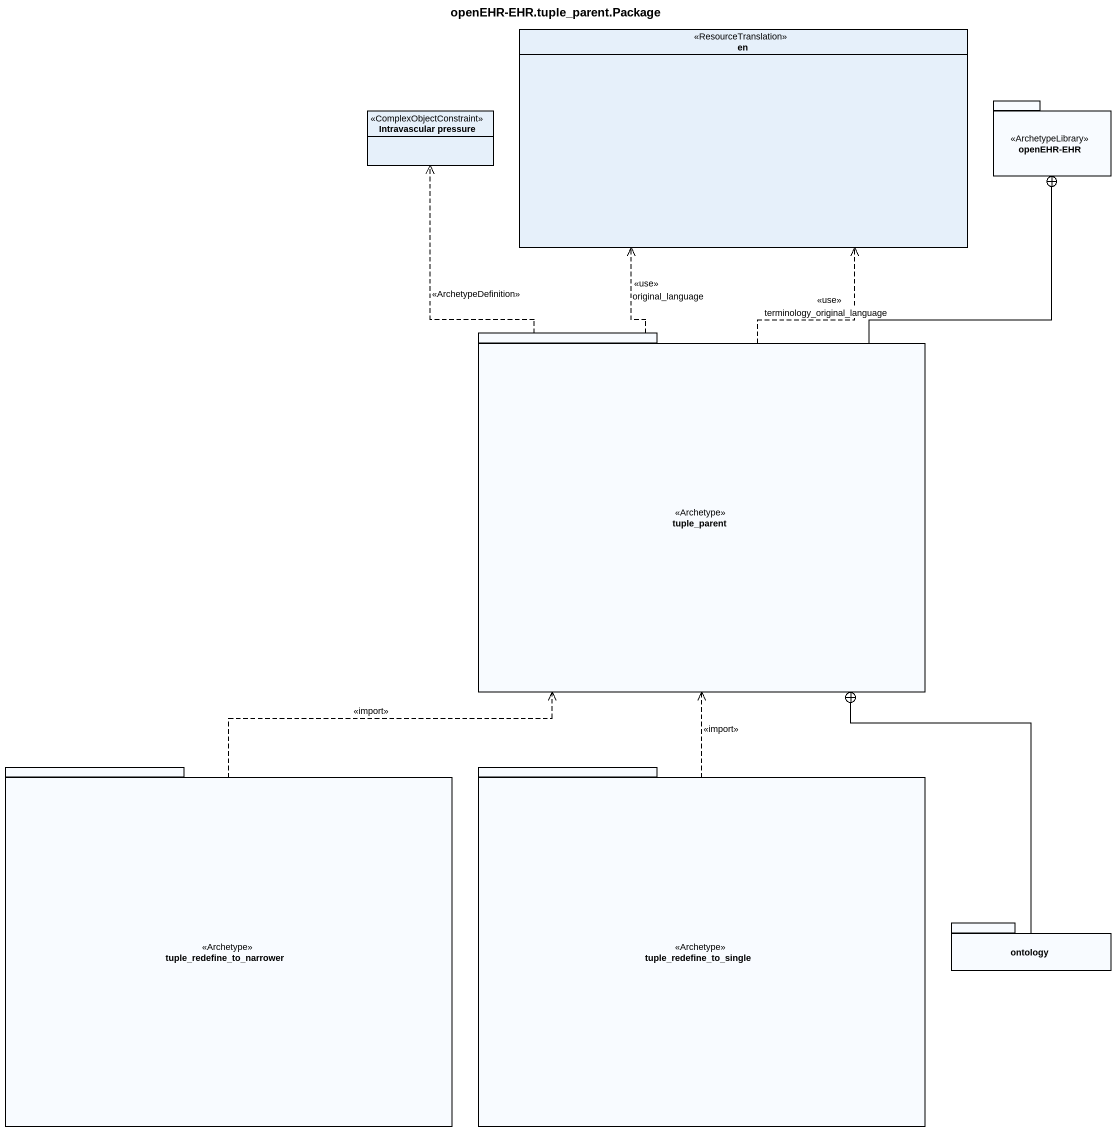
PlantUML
@startuml
title openEHR-EHR.tuple_parent.Package
hide circle
hide empty members
enum en <<ResourceTranslation>>
class "Intravascular pressure" as Intravascular_pressure <<ComplexObjectConstraint>>
package "openEHR-EHR" as openEHR_EHR <<ArchetypeLibrary>> {
}
package tuple_parent <<Archetype>> {
}
package tuple_redefine_to_narrower <<Archetype>> {
}
package tuple_redefine_to_single <<Archetype>> {
}
package ontology {
}
tuple_parent .up.> en : <<use>>\noriginal_language
tuple_parent .up.> en : <<use>>\nterminology_original_language
tuple_parent .up.> Intravascular_pressure : <<ArchetypeDefinition>>
tuple_parent -up-+ openEHR_EHR
tuple_redefine_to_narrower .up.> tuple_parent : <<import>>
tuple_redefine_to_single .up.> tuple_parent : <<import>>
ontology -up-+ tuple_parent
@enduml
